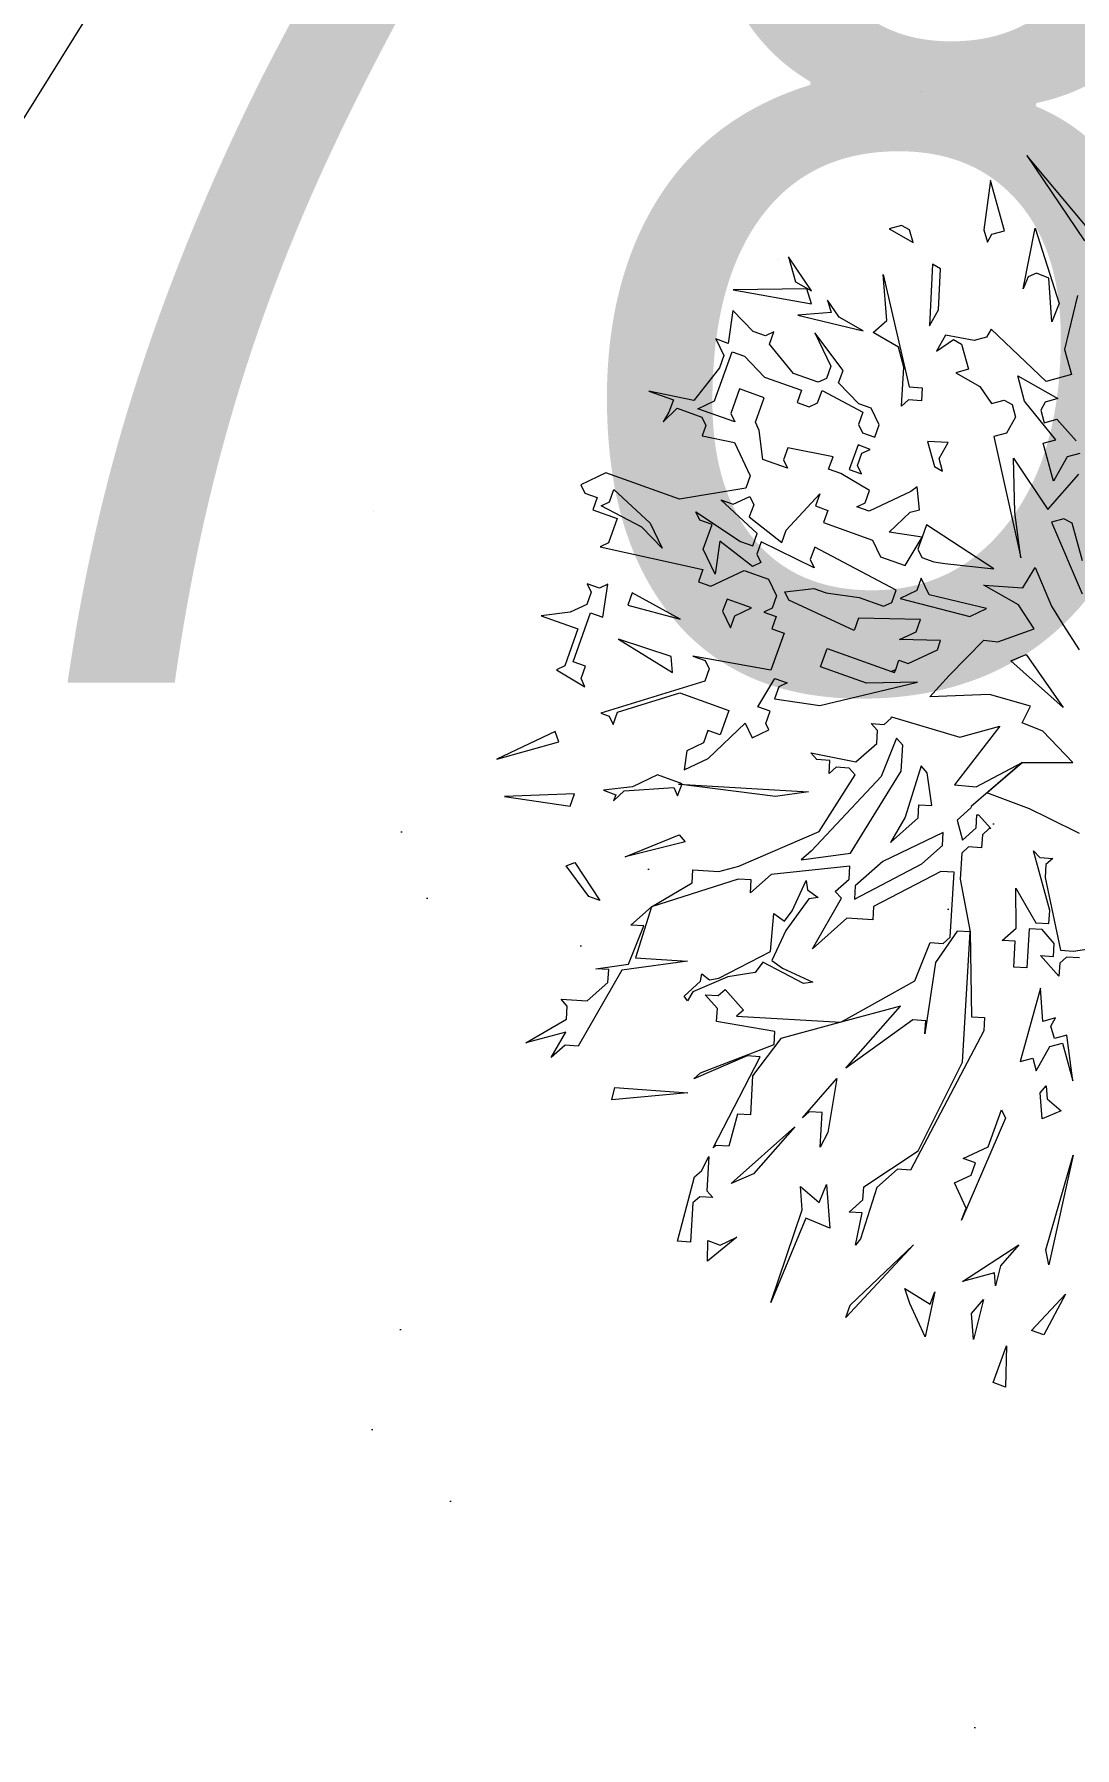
# Model space of a CAD drawing. Header units: millimetres. Extents: x -38151500 to -27467627, y -20617104 to -20349562.
# Drawn here: x -32396635 to -32395701, y -20496096 to -20494559 of the extents above; entities that cross this region are included whole.
import ezdxf
from ezdxf.xclip import XClip

# ---------------------------------------------------------------- set-up
doc = ezdxf.new("R2010")
doc.units = ezdxf.units.MM
doc.header["$MEASUREMENT"] = 0
doc.header["$XCLIPFRAME"] = 0
doc.layers.add('!!! ПОДОСНОВА', color=7, linetype='Continuous')
for name, color, linetype, lineweight in [('Новый_ГП_Ограждение_Ном._пера__152', 152, 'Continuous', 18), ('Новый_ГП_озеленение_газон_Ном._пера__74', 74, 'Continuous', 20), ('Новый_ГП_озеленение_газон_Ном._пера__94', 94, 'Continuous', 5), ('Чертеж_1_Новофедоровское_снт 28_07$0$tp_отметки_новые_Ном._пера__253', 252, 'Continuous', 18)]:
    doc.layers.add(name, color=color, linetype=linetype, lineweight=lineweight)
doc.layers.add('Новый_ГП_озеленение_кустарники_Ном._пера__10', color=7, linetype='Continuous', lineweight=5, true_color=0x616d3a)
doc.styles.add('РЎР“Р•РќР•Р\xa0РР\xa0_РЎРўРР›Р¬_1', font='arial.ttf', dxfattribs={"width": 0.75})
pattern_1 = [(37.5, (5709271.23, 0), (-24.0004694, 734.119856), [0, -579.12, 0, -647.7, 0, -619.125]), (7.5, (5709271.2, 0), (674.284925, 1075.23765), [0, -312.42, 0, -521.97, 0, -200.025]), (327.5, (5708802.6, 0), (1186.488555, 2.155777), [0, -190.5, 0, -685.8, 0, -895.35]), (317.5, (5708802.6, 0), (1145.334679, 334.393985), [0, -95.25, 0, -449.58, 0, -514.35])]

# ---------------------------------------------------------------- blocks, each defined once
blk = doc.blocks.new('Чертеж_5_1', base_point=(5709271.2, 0))
at = {"layer": 'Чертеж_1_Новофедоровское_снт 28_07$0$tp_отметки_новые_Ном._пера__253', "color": 252, "lineweight": 18, "insert": (-32398770, -20495155.1), "char_height": 999.996, "attachment_point": 7, "style": 'РЎР“Р•РќР•Р\xa0РР\xa0_РЎРўРР›Р¬_1'}
blk.add_mtext('\\A1;{\\pql;\\fArial|b0|i1|c204|p0;\\W0.750000;191.78}', dxfattribs=at)

msp = doc.modelspace()

# ---------------------------------------------------------------- hatches: boundary and pattern name
at = {"layer": 'Новый_ГП_озеленение_газон_Ном._пера__74', "linetype": 'Continuous', "lineweight": 20}
h = msp.add_hatch(dxfattribs=at)
h.set_pattern_fill('AR_SAND_0005', color=74, style=0, pattern_type=2)
h.set_pattern_definition(pattern_1)
h.paths.add_polyline_path([(-32398350.35, -20497367.72), (-32396559.02, -20498487.23), (-32385931.21, -20481480.46), (-32389482.56, -20479260.77), (-32391580.09, -20482659.05), (-32389868.85, -20483779.86)])
h = msp.add_hatch(dxfattribs=at)
h.set_pattern_fill('AR_SAND_0005', color=74, style=0, pattern_type=2)
h.set_pattern_definition(pattern_1)
h.paths.add_polyline_path([(-32399843.27, -20499759.47), (-32400546.81, -20500886.58), (-32376306.25, -20516314.19), (-32376128.16, -20516022.78), (-32367023.74, -20503608.39), (-32369114.56, -20502301.71, -0.3182453), (-32373938.91, -20505219.97, -0.0136448), (-32376453.02, -20505175.46, 0.258872), (-32380779.38, -20507125.97, -0.3493763), (-32386844.9, -20507972.13, -0.1724048), (-32392006.42, -20500598.54, -0.0780291), (-32392242.85, -20497436.84, -0.2668386), (-32389829.69, -20493744.62, -0.0041241), (-32387722.3, -20492991.46, 0.3045295), (-32386935.14, -20491985.23, -0.0082483), (-32387037.3, -20491100.93), (-32389717.06, -20489426.28), (-32395713.89, -20499021.83), (-32394834.76, -20499571.23), (-32396318.37, -20501945.51)])

# ---------------------------------------------------------------- linework, layer by layer
at = {"layer": 'Новый_ГП_Ограждение_Ном._пера__152', "color": 152, "lineweight": 18}
msp.add_lwpolyline([(-32398432.67, -20497499.61), (-32398602.33, -20497393.7), (-32390142.13, -20483839.95), (-32391852.54, -20482719.68), (-32389235.85, -20478480.27), (-32389066.19, -20478586.19), (-32391580.09, -20482659.05), (-32389868.85, -20483779.86), (-32398432.73, -20497499.7)], dxfattribs=at)
at = {"layer": 'Новый_ГП_озеленение_газон_Ном._пера__94', "color": 94, "lineweight": 5}
msp.add_lwpolyline([(-32389482.56, -20479260.77), (-32391580.09, -20482659.05), (-32389868.85, -20483779.86), (-32398350.35, -20497367.72), (-32396559.02, -20498487.23), (-32385931.21, -20481480.46)], close=True, dxfattribs=at)
at = {"layer": 'Новый_ГП_озеленение_кустарники_Ном._пера__10', "color": 77, "lineweight": 5, "true_color": 0x616d3a}
for p, q in [((-32395685.18, -20494738.12), (-32395743.9, -20494667.71)), ((-32395743.9, -20494667.71), (-32395692.3, -20494744.47)), ((-32395776.52, -20494690.2), (-32395782.5, -20494734.34)), ((-32395764.03, -20494735.29), (-32395776.52, -20494690.2)), ((-32395856.39, -20494730.53), (-32395867.67, -20494733.65)), ((-32395849.2, -20494734.6), (-32395856.39, -20494730.53)), ((-32395747.33, -20494787.33), (-32395736.68, -20494732.97)), ((-32395736.68, -20494732.97), (-32395714.89, -20494800.7)), ((-32395867.67, -20494733.65), (-32395846.07, -20494745.88)), ((-32395846.07, -20494745.88), (-32395849.2, -20494734.6)), ((-32395782.5, -20494734.34), (-32395779.38, -20494745.61)), ((-32395779.38, -20494745.61), (-32395775.31, -20494738.42)), ((-32395775.31, -20494738.42), (-32395764.03, -20494735.29)), ((-32395937.22, -20494789.33), (-32395957.86, -20494758.63)), ((-32395957.86, -20494758.63), (-32395951.62, -20494781.17)), ((-32395869.56, -20494815.67), (-32395873, -20494774.46)), ((-32395873, -20494774.46), (-32395849.64, -20494875.44)), ((-32395828.56, -20494765.3), (-32395831.42, -20494820.72)), ((-32395821.36, -20494769.38), (-32395828.56, -20494765.3)), ((-32395823.26, -20494806.32), (-32395821.36, -20494769.38)), ((-32395742.88, -20494776.51), (-32395747.33, -20494787.33)), ((-32395735.24, -20494773.34), (-32395742.88, -20494776.51)), ((-32395724.42, -20494777.79), (-32395735.24, -20494773.34)), ((-32395721.57, -20494816.93), (-32395724.42, -20494777.79)), ((-32395941.26, -20494787.41), (-32396007.35, -20494788.31)), ((-32396007.35, -20494788.31), (-32395937.3, -20494800.84)), ((-32395951.62, -20494781.17), (-32395937.22, -20494789.33)), ((-32395937.3, -20494800.84), (-32395941.26, -20494787.41)), ((-32395698.58, -20494793.43), (-32395710.26, -20494841.79)), ((-32396007.73, -20494806.8), (-32396012.03, -20494836.31)), ((-32395989.61, -20494825.67), (-32396007.73, -20494806.8)), ((-32395919.7, -20494808.75), (-32395949.45, -20494810.92)), ((-32395912.5, -20494812.83), (-32395922.82, -20494797.48)), ((-32395922.82, -20494797.48), (-32395919.7, -20494808.75)), ((-32395831.42, -20494820.72), (-32395823.26, -20494806.32)), ((-32395714.89, -20494800.7), (-32395721.57, -20494816.93)), ((-32395949.45, -20494810.92), (-32395890.91, -20494825.06)), ((-32395890.91, -20494825.06), (-32395912.5, -20494812.83)), ((-32395881.93, -20494826.67), (-32395869.56, -20494815.67)), ((-32395776, -20494823.58), (-32395780.08, -20494830.78)), ((-32395726.57, -20494870.58), (-32395776, -20494823.58)), ((-32396012.03, -20494836.31), (-32396023.05, -20494832.39)), ((-32396023.05, -20494832.39), (-32396015.96, -20494847.33)), ((-32395978.59, -20494829.59), (-32395989.61, -20494825.67)), ((-32395971.12, -20494826.05), (-32395978.59, -20494829.59)), ((-32395975.04, -20494837.07), (-32395971.12, -20494826.05)), ((-32395953.38, -20494863.41), (-32395975.04, -20494837.07)), ((-32395908.92, -20494860.62), (-32395934.13, -20494826.8)), ((-32395934.13, -20494826.8), (-32395919.94, -20494856.69)), ((-32395859.26, -20494839.72), (-32395881.93, -20494826.67)), ((-32395854.45, -20494857.58), (-32395859.26, -20494839.72)), ((-32395817.02, -20494828.87), (-32395825.17, -20494843.27)), ((-32395825.17, -20494843.27), (-32395809.82, -20494832.95)), ((-32395791.35, -20494833.9), (-32395817.02, -20494828.87)), ((-32395809.82, -20494832.95), (-32395802.62, -20494837.02)), ((-32395802.62, -20494837.02), (-32395796.38, -20494859.57)), ((-32395780.08, -20494830.78), (-32395791.35, -20494833.9)), ((-32396024.18, -20494887.87), (-32396008.48, -20494843.79)), ((-32396015.96, -20494847.33), (-32396019.88, -20494858.35)), ((-32396008.48, -20494843.79), (-32395997.46, -20494847.71)), ((-32395997.46, -20494847.71), (-32395979.35, -20494866.58)), ((-32395710.26, -20494841.79), (-32395704.02, -20494864.34)), ((-32396019.88, -20494858.35), (-32396042.68, -20494887.49)), ((-32395979.35, -20494866.58), (-32395946.29, -20494878.36)), ((-32395931.34, -20494871.26), (-32395953.38, -20494863.41)), ((-32395923.87, -20494867.71), (-32395931.34, -20494871.26)), ((-32395919.94, -20494856.69), (-32395923.87, -20494867.71)), ((-32395912.85, -20494871.64), (-32395908.92, -20494860.62)), ((-32395894.73, -20494890.51), (-32395912.85, -20494871.64)), ((-32395856.5, -20494892.61), (-32395854.45, -20494857.58)), ((-32395796.38, -20494859.57), (-32395807.65, -20494862.69)), ((-32395807.65, -20494862.69), (-32395786.06, -20494874.92)), ((-32395745.99, -20494888.1), (-32395752.24, -20494865.55)), ((-32395752.24, -20494865.55), (-32395716.24, -20494885.93)), ((-32395704.02, -20494864.34), (-32395726.57, -20494870.58)), ((-32396042.68, -20494887.49), (-32396083.21, -20494879.26)), ((-32396083.21, -20494879.26), (-32396061.17, -20494887.11)), ((-32396001.76, -20494877.22), (-32396009.61, -20494899.27)), ((-32395979.72, -20494885.07), (-32396001.76, -20494877.22)), ((-32395987.57, -20494907.12), (-32395979.72, -20494885.07)), ((-32395946.29, -20494878.36), (-32395950.21, -20494889.38)), ((-32395931.72, -20494889.75), (-32395927.79, -20494878.73)), ((-32395927.79, -20494878.73), (-32395891.18, -20494897.98)), ((-32395849.64, -20494875.44), (-32395837.96, -20494876.12)), ((-32395837.96, -20494876.12), (-32395838.64, -20494887.8)), ((-32395786.06, -20494874.92), (-32395775.74, -20494890.27)), ((-32395716.24, -20494885.93), (-32395727.52, -20494889.06)), ((-32396070.2, -20494906.66), (-32396057.62, -20494894.59)), ((-32396065.09, -20494898.13), (-32396070.2, -20494906.66)), ((-32396061.17, -20494887.11), (-32396065.09, -20494898.13)), ((-32396057.62, -20494894.59), (-32396035.58, -20494902.44)), ((-32396039.13, -20494894.96), (-32396024.18, -20494887.87)), ((-32396006.07, -20494906.74), (-32396039.13, -20494894.96)), ((-32396035.58, -20494902.44), (-32396032.03, -20494909.91)), ((-32396009.61, -20494899.27), (-32396006.07, -20494906.74)), ((-32395950.21, -20494889.38), (-32395939.19, -20494893.3)), ((-32395939.19, -20494893.3), (-32395931.72, -20494889.75)), ((-32395891.18, -20494897.98), (-32395895.11, -20494909)), ((-32395883.71, -20494894.43), (-32395894.73, -20494890.51)), ((-32395876.61, -20494909.38), (-32395883.71, -20494894.43)), ((-32395850.32, -20494887.12), (-32395856.5, -20494892.61)), ((-32395838.64, -20494887.8), (-32395850.32, -20494887.12)), ((-32395775.74, -20494890.27), (-32395764.46, -20494887.15)), ((-32395764.46, -20494887.15), (-32395757.27, -20494891.23)), ((-32395757.27, -20494891.23), (-32395754.14, -20494902.5)), ((-32395718.15, -20494922.88), (-32395745.99, -20494888.1)), ((-32395727.52, -20494889.06), (-32395731.59, -20494896.26)), ((-32395731.59, -20494896.26), (-32395728.47, -20494907.53)), ((-32396032.03, -20494909.91), (-32396035.4, -20494919.35)), ((-32395984.03, -20494914.59), (-32395987.57, -20494907.12)), ((-32395980.86, -20494940.55), (-32395984.03, -20494914.59)), ((-32395895.11, -20494909), (-32395891.56, -20494916.47)), ((-32395891.56, -20494916.47), (-32395880.54, -20494920.4)), ((-32395880.54, -20494920.4), (-32395876.61, -20494909.38)), ((-32395762.3, -20494916.9), (-32395773.57, -20494920.02)), ((-32395754.14, -20494902.5), (-32395762.3, -20494916.9)), ((-32395728.47, -20494907.53), (-32395717.2, -20494904.41)), ((-32395717.2, -20494904.41), (-32395699.68, -20494923.83)), ((-32396035.4, -20494919.35), (-32396006.44, -20494925.23)), ((-32396006.44, -20494925.23), (-32395992.25, -20494955.12)), ((-32395958.44, -20494929.91), (-32395962.36, -20494940.93)), ((-32395917.9, -20494938.14), (-32395958.44, -20494929.91)), ((-32395895.49, -20494927.5), (-32395903.34, -20494949.54)), ((-32395884.46, -20494931.42), (-32395895.49, -20494927.5)), ((-32395891.94, -20494934.97), (-32395884.46, -20494931.42)), ((-32395814.59, -20494925.31), (-32395833.06, -20494924.36)), ((-32395833.06, -20494924.36), (-32395826.82, -20494946.9)), ((-32395822.74, -20494939.71), (-32395814.59, -20494925.31)), ((-32395773.57, -20494920.02), (-32395749.55, -20495028.68)), ((-32395729.43, -20494926), (-32395718.15, -20494922.88)), ((-32395720.06, -20494959.82), (-32395729.43, -20494926)), ((-32395958.81, -20494948.4), (-32395980.86, -20494940.55)), ((-32395962.36, -20494940.93), (-32395958.81, -20494948.4)), ((-32395921.83, -20494949.16), (-32395917.9, -20494938.14)), ((-32395895.86, -20494945.99), (-32395891.94, -20494934.97)), ((-32395892.31, -20494953.46), (-32395895.86, -20494945.99)), ((-32395826.82, -20494946.9), (-32395819.62, -20494950.98)), ((-32395819.62, -20494950.98), (-32395822.74, -20494939.71)), ((-32395754.84, -20494987.66), (-32395756.05, -20494939.44)), ((-32395756.05, -20494939.44), (-32395725.09, -20494985.5)), ((-32395707.83, -20494938.23), (-32395720.06, -20494959.82)), ((-32395696.56, -20494935.11), (-32395707.83, -20494938.23)), ((-32396121.71, -20494952.48), (-32396144.12, -20494963.12)), ((-32396144.12, -20494963.12), (-32396140.58, -20494970.6)), ((-32396055.58, -20494976.03), (-32396121.71, -20494952.48)), ((-32395992.25, -20494955.12), (-32395996.18, -20494966.14)), ((-32395910.81, -20494953.08), (-32395921.83, -20494949.16)), ((-32395885.22, -20494968.41), (-32395910.81, -20494953.08)), ((-32395903.34, -20494949.54), (-32395892.31, -20494953.46)), ((-32395725.09, -20494985.5), (-32395697.51, -20494953.58)), ((-32396140.58, -20494970.6), (-32396129.56, -20494974.52)), ((-32396129.56, -20494974.52), (-32396133.48, -20494985.54)), ((-32396126.01, -20494981.99), (-32396118.54, -20494978.45)), ((-32396118.54, -20494978.45), (-32396114.61, -20494967.43)), ((-32396114.61, -20494967.43), (-32396081.93, -20494997.69)), ((-32395996.18, -20494966.14), (-32396055.58, -20494976.03)), ((-32395985.91, -20495007.05), (-32396018.6, -20494976.79)), ((-32396018.6, -20494976.79), (-32396007.58, -20494980.71)), ((-32396007.58, -20494980.71), (-32395992.63, -20494973.62)), ((-32395992.63, -20494973.62), (-32395989.08, -20494981.09)), ((-32395959.95, -20495003.88), (-32395929.68, -20494971.2)), ((-32395929.68, -20494971.2), (-32395933.6, -20494982.22)), ((-32395889.14, -20494979.43), (-32395885.22, -20494968.41)), ((-32395848.23, -20494969.16), (-32395885.6, -20494986.9)), ((-32395842.45, -20494965.2), (-32395848.23, -20494969.16)), ((-32395840.35, -20494985.77), (-32395842.45, -20494965.2)), ((-32396133.48, -20494985.54), (-32396111.44, -20494993.39)), ((-32396089.4, -20495001.24), (-32396126.01, -20494981.99)), ((-32396111.44, -20494993.39), (-32396119.29, -20495015.43)), ((-32396037.47, -20494994.9), (-32396041.02, -20494987.43)), ((-32396041.02, -20494987.43), (-32396000.86, -20495014.15)), ((-32395989.08, -20494981.09), (-32395993.01, -20494992.11)), ((-32395993.01, -20494992.11), (-32395963.87, -20495014.9)), ((-32395933.6, -20494982.22), (-32395922.58, -20494986.15)), ((-32395922.58, -20494986.15), (-32395926.51, -20494997.17)), ((-32395896.62, -20494982.98), (-32395889.14, -20494979.43)), ((-32395885.6, -20494986.9), (-32395896.62, -20494982.98)), ((-32395867.48, -20495005.77), (-32395848.61, -20494987.65)), ((-32395848.61, -20494987.65), (-32395840.35, -20494985.77)), ((-32395749.55, -20495028.68), (-32395754.84, -20494987.66)), ((-32395710.69, -20494993.65), (-32395721.97, -20494996.77)), ((-32395703.49, -20494997.72), (-32395710.69, -20494993.65)), ((-32396071.28, -20495020.11), (-32396089.4, -20495001.24)), ((-32396081.93, -20494997.69), (-32396071.28, -20495020.11)), ((-32396026.45, -20494998.83), (-32396037.47, -20494994.9)), ((-32396034.3, -20495020.87), (-32396026.45, -20494998.83)), ((-32395989.84, -20495018.07), (-32395985.91, -20495007.05)), ((-32395963.87, -20495014.9), (-32395959.95, -20495003.88)), ((-32395926.51, -20494997.17), (-32395882.43, -20495012.87)), ((-32395837.97, -20495010.07), (-32395867.48, -20495005.77)), ((-32395853.29, -20495035.66), (-32395837.97, -20495010.07)), ((-32395837.97, -20495010.07), (-32395841.89, -20495021.09)), ((-32395834.04, -20494999.05), (-32395837.97, -20495010.07)), ((-32395773.5, -20495038.63), (-32395834.04, -20494999.05)), ((-32395721.97, -20494996.77), (-32395694.29, -20495061.13)), ((-32395694.13, -20495031.55), (-32395703.49, -20494997.72)), ((-32396119.29, -20495015.43), (-32396126.76, -20495018.98)), ((-32396126.76, -20495018.98), (-32396034.67, -20495039.36)), ((-32396023.65, -20495043.29), (-32396034.3, -20495020.87)), ((-32396019.35, -20495013.77), (-32396023.65, -20495043.29)), ((-32395990.22, -20495036.57), (-32396019.35, -20495013.77)), ((-32396000.86, -20495014.15), (-32395989.84, -20495018.07)), ((-32395982.37, -20495014.53), (-32395986.29, -20495025.55)), ((-32395934.74, -20495037.7), (-32395982.37, -20495014.53)), ((-32395934.36, -20495019.21), (-32395938.28, -20495030.23)), ((-32395861.14, -20495057.7), (-32395934.36, -20495019.21)), ((-32395882.43, -20495012.87), (-32395875.33, -20495027.81)), ((-32395841.89, -20495021.09), (-32395838.34, -20495028.57)), ((-32396034.67, -20495039.36), (-32396038.6, -20495050.38)), ((-32396027.58, -20495054.31), (-32395997.69, -20495040.12)), ((-32395997.69, -20495040.12), (-32395975.65, -20495047.97)), ((-32395982.74, -20495033.02), (-32395990.22, -20495036.57)), ((-32395986.29, -20495025.55), (-32395982.74, -20495033.02)), ((-32395938.28, -20495030.23), (-32395934.74, -20495037.7)), ((-32395875.33, -20495027.81), (-32395853.29, -20495035.66)), ((-32395838.34, -20495028.57), (-32395827.32, -20495032.49)), ((-32395827.32, -20495032.49), (-32395817.49, -20495033.93)), ((-32395817.49, -20495033.93), (-32395773.5, -20495038.63)), ((-32395747.59, -20495055.71), (-32395736.47, -20495037.46)), ((-32395736.47, -20495037.46), (-32395721.98, -20495072.27)), ((-32396127.52, -20495055.97), (-32396138.54, -20495052.04)), ((-32396138.54, -20495052.04), (-32396134.99, -20495059.52)), ((-32396120.05, -20495052.42), (-32396127.52, -20495055.97)), ((-32396124.35, -20495081.93), (-32396120.05, -20495052.42)), ((-32396038.6, -20495050.38), (-32396027.58, -20495054.31)), ((-32395975.65, -20495047.97), (-32395968.55, -20495062.91)), ((-32395961.08, -20495059.36), (-32395935.11, -20495056.19)), ((-32395935.11, -20495056.19), (-32395924.09, -20495060.12)), ((-32395838.72, -20495047.06), (-32395842.65, -20495058.08)), ((-32395831.63, -20495062.01), (-32395838.72, -20495047.06)), ((-32395751.47, -20495070.93), (-32395782.64, -20495053.28)), ((-32395782.64, -20495053.28), (-32395747.59, -20495055.71)), ((-32396138.92, -20495070.54), (-32396153.86, -20495077.63)), ((-32396134.99, -20495059.52), (-32396138.92, -20495070.54)), ((-32396098, -20495060.27), (-32396101.93, -20495071.29)), ((-32396101.93, -20495071.29), (-32396055.15, -20495083.81)), ((-32396055.15, -20495083.81), (-32396098, -20495060.27)), ((-32396013.01, -20495065.7), (-32396016.94, -20495076.72)), ((-32395990.97, -20495073.55), (-32396013.01, -20495065.7)), ((-32395968.55, -20495062.91), (-32395972.48, -20495073.93)), ((-32395957.53, -20495066.84), (-32395961.08, -20495059.36)), ((-32395898.88, -20495093.93), (-32395957.53, -20495066.84)), ((-32395924.09, -20495060.12), (-32395894.58, -20495064.42)), ((-32395894.58, -20495064.42), (-32395872.54, -20495072.27)), ((-32395872.54, -20495072.27), (-32395865.07, -20495068.72)), ((-32395865.07, -20495068.72), (-32395861.14, -20495057.7)), ((-32395842.65, -20495058.08), (-32395857.59, -20495065.18)), ((-32395857.59, -20495065.18), (-32395795.02, -20495081.25)), ((-32395780.07, -20495074.16), (-32395831.63, -20495062.01)), ((-32395737.46, -20495092.33), (-32395751.47, -20495070.93)), ((-32396153.86, -20495077.63), (-32396179.83, -20495080.8)), ((-32396179.83, -20495080.8), (-32396146.77, -20495092.58)), ((-32396151.07, -20495122.09), (-32396135.37, -20495078.01)), ((-32396135.37, -20495078.01), (-32396124.35, -20495081.93)), ((-32396016.94, -20495076.72), (-32396009.84, -20495091.67)), ((-32396009.84, -20495091.67), (-32396005.92, -20495080.65)), ((-32396005.92, -20495080.65), (-32395990.97, -20495073.55)), ((-32395972.48, -20495073.93), (-32395979.95, -20495077.48)), ((-32395979.95, -20495077.48), (-32395968.93, -20495081.4)), ((-32395968.93, -20495081.4), (-32395972.85, -20495092.42)), ((-32395894.96, -20495082.91), (-32395898.88, -20495093.93)), ((-32395839.48, -20495084.05), (-32395894.96, -20495082.91)), ((-32395843.4, -20495095.07), (-32395839.48, -20495084.05)), ((-32395795.02, -20495081.25), (-32395780.07, -20495074.16)), ((-32395721.98, -20495072.27), (-32395711.84, -20495088.47)), ((-32396146.77, -20495092.58), (-32396158.54, -20495125.64)), ((-32396110.36, -20495101.79), (-32396061.9, -20495131.78)), ((-32396063.15, -20495117.32), (-32396110.36, -20495101.79)), ((-32395961.83, -20495096.35), (-32395973.61, -20495129.41)), ((-32395972.85, -20495092.42), (-32395961.83, -20495096.35)), ((-32395858.35, -20495102.16), (-32395843.4, -20495095.07)), ((-32395821.36, -20495102.92), (-32395858.35, -20495102.16)), ((-32395769.97, -20495104.16), (-32395737.46, -20495092.33)), ((-32395711.84, -20495088.47), (-32395697.22, -20495111.31)), ((-32396061.9, -20495131.78), (-32396063.15, -20495117.32)), ((-32395973.61, -20495129.41), (-32396043.66, -20495116.88)), ((-32396043.66, -20495116.88), (-32396032.64, -20495120.81)), ((-32395929.15, -20495126.62), (-32395923.26, -20495110.09)), ((-32395923.26, -20495110.09), (-32395865.4, -20495130.69)), ((-32395850.46, -20495123.6), (-32395824.3, -20495111.18)), ((-32395824.3, -20495111.18), (-32395821.36, -20495102.92)), ((-32395813.6, -20495134.23), (-32395782.53, -20495102.58)), ((-32395782.53, -20495102.58), (-32395769.97, -20495104.16)), ((-32395758.42, -20495121.09), (-32395744.72, -20495115.39)), ((-32395744.72, -20495115.39), (-32395711.44, -20495163.17)), ((-32396158.54, -20495125.64), (-32396166.01, -20495129.19)), ((-32396166.01, -20495129.19), (-32396140.43, -20495144.51)), ((-32396140.05, -20495126.02), (-32396151.07, -20495122.09)), ((-32396143.97, -20495137.04), (-32396140.05, -20495126.02)), ((-32396029.09, -20495128.28), (-32396033.01, -20495139.3)), ((-32396032.64, -20495120.81), (-32396029.09, -20495128.28)), ((-32395887.82, -20495141.34), (-32395929.15, -20495126.62)), ((-32395865.4, -20495130.69), (-32395861.67, -20495128.92)), ((-32395861.67, -20495128.92), (-32395865.4, -20495130.69)), ((-32395865.4, -20495130.69), (-32395862.65, -20495131.68)), ((-32395862.65, -20495131.68), (-32395861.67, -20495128.92)), ((-32395861.67, -20495128.92), (-32395858.72, -20495120.66)), ((-32395858.72, -20495120.66), (-32395850.46, -20495123.6)), ((-32395711.44, -20495163.17), (-32395758.42, -20495121.09)), ((-32396140.43, -20495144.51), (-32396143.97, -20495137.04)), ((-32396033.01, -20495139.3), (-32396126.11, -20495168.24)), ((-32395985.38, -20495162.47), (-32395970.06, -20495136.88)), ((-32395966.51, -20495144.36), (-32395970.44, -20495155.38)), ((-32395970.06, -20495136.88), (-32395959.04, -20495140.81)), ((-32395959.04, -20495140.81), (-32395966.51, -20495144.36)), ((-32395929.86, -20495161.29), (-32395842.09, -20495140.34)), ((-32395842.09, -20495140.34), (-32395887.82, -20495141.34)), ((-32395831.13, -20495153.44), (-32395813.6, -20495134.23)), ((-32396111.29, -20495167.3), (-32396055.43, -20495149.94)), ((-32396055.43, -20495149.94), (-32396011.35, -20495165.64)), ((-32395974.36, -20495166.4), (-32395985.38, -20495162.47)), ((-32395970.44, -20495155.38), (-32395929.86, -20495161.29)), ((-32395777.48, -20495151.52), (-32395831.13, -20495153.44)), ((-32395740.87, -20495161.81), (-32395777.48, -20495151.52)), ((-32395748.24, -20495176.79), (-32395740.87, -20495161.81)), ((-32396126.11, -20495168.24), (-32396118.76, -20495170.85)), ((-32396118.76, -20495170.85), (-32396115.21, -20495178.32)), ((-32396115.21, -20495178.32), (-32396111.29, -20495167.3)), ((-32396029.81, -20495208.74), (-32395996.78, -20495177.04)), ((-32396011.35, -20495165.64), (-32396019.2, -20495187.68)), ((-32395996.78, -20495177.04), (-32395990.57, -20495190.12)), ((-32395978.29, -20495177.42), (-32395974.36, -20495166.4)), ((-32395975.63, -20495183.02), (-32395978.29, -20495177.42)), ((-32395878.06, -20495183.74), (-32395883.56, -20495177.55)), ((-32395883.56, -20495177.55), (-32395871.88, -20495178.24)), ((-32395871.88, -20495178.24), (-32395865.7, -20495172.74)), ((-32395865.7, -20495172.74), (-32395865.38, -20495171.54)), ((-32395865.38, -20495171.54), (-32395804.1, -20495189.56)), ((-32395729.76, -20495184.41), (-32395748.24, -20495176.79)), ((-32396167.15, -20495184.67), (-32396219.46, -20495209.5)), ((-32396219.46, -20495209.5), (-32396163.99, -20495193.76)), ((-32396163.99, -20495193.76), (-32396167.15, -20495184.67)), ((-32396030.22, -20495183.76), (-32396034.15, -20495194.78)), ((-32396019.2, -20495187.68), (-32396030.22, -20495183.76)), ((-32395990.57, -20495190.12), (-32395975.63, -20495183.02)), ((-32395878.75, -20495195.41), (-32395878.06, -20495183.74)), ((-32395860.89, -20495190.6), (-32395874.63, -20495224.95)), ((-32395855.39, -20495196.79), (-32395860.89, -20495190.6)), ((-32395768.29, -20495179.92), (-32395808.97, -20495232.36)), ((-32395804.1, -20495189.56), (-32395768.29, -20495179.92)), ((-32395702.82, -20495212.33), (-32395729.76, -20495184.41)), ((-32396049.09, -20495201.87), (-32396051.6, -20495219.09)), ((-32396051.6, -20495219.09), (-32396029.81, -20495208.74)), ((-32396034.15, -20495194.78), (-32396049.09, -20495201.87)), ((-32395932.33, -20495209.84), (-32395937.83, -20495203.66)), ((-32395937.83, -20495203.66), (-32395897.3, -20495211.9)), ((-32395920.65, -20495210.53), (-32395932.33, -20495209.84)), ((-32395897.3, -20495211.9), (-32395878.75, -20495195.41)), ((-32395856.77, -20495220.14), (-32395855.39, -20495196.79)), ((-32396075.43, -20495223.54), (-32396097.85, -20495234.18)), ((-32396053.39, -20495231.39), (-32396075.43, -20495223.54)), ((-32395874.63, -20495224.95), (-32395937.14, -20495291.59)), ((-32395930.27, -20495274.42), (-32395897.98, -20495223.58)), ((-32395921.34, -20495222.21), (-32395920.65, -20495210.53)), ((-32395915.16, -20495216.71), (-32395921.34, -20495222.21)), ((-32395903.48, -20495217.4), (-32395915.16, -20495216.71)), ((-32395897.98, -20495223.58), (-32395903.48, -20495217.4)), ((-32395902.1, -20495293.65), (-32395856.77, -20495220.14)), ((-32395838.91, -20495215.33), (-32395853.33, -20495261.36)), ((-32395833.41, -20495221.52), (-32395838.91, -20495215.33)), ((-32395829.29, -20495251.06), (-32395833.41, -20495221.52)), ((-32395748.27, -20495212.42), (-32395793.93, -20495251.91)), ((-32395789.5, -20495234.28), (-32395748.27, -20495212.42)), ((-32395779.88, -20495239.76), (-32395748.27, -20495212.42)), ((-32395748.27, -20495212.42), (-32395702.82, -20495212.33)), ((-32396149.78, -20495240.52), (-32396212.74, -20495242.94)), ((-32396153.71, -20495251.54), (-32396149.78, -20495240.52)), ((-32396097.85, -20495234.18), (-32396123.82, -20495237.35)), ((-32396123.82, -20495237.35), (-32396112.8, -20495241.28)), ((-32396114.76, -20495246.79), (-32396105.33, -20495237.73)), ((-32396105.33, -20495237.73), (-32396060.87, -20495234.94)), ((-32396060.87, -20495234.94), (-32396057.32, -20495242.41)), ((-32396057.32, -20495242.41), (-32396053.39, -20495231.39)), ((-32395969.43, -20495242.82), (-32396056.67, -20495231.84)), ((-32396056.67, -20495231.84), (-32395939.89, -20495238.7)), ((-32395939.89, -20495238.7), (-32395969.43, -20495242.82)), ((-32395808.97, -20495232.36), (-32395789.5, -20495234.28)), ((-32395741.63, -20495254.01), (-32395779.88, -20495239.76)), ((-32396212.74, -20495242.94), (-32396153.71, -20495251.54)), ((-32396112.8, -20495241.28), (-32396114.76, -20495246.79)), ((-32395841.65, -20495262.05), (-32395840.96, -20495250.37)), ((-32395840.96, -20495250.37), (-32395829.29, -20495251.06)), ((-32395794.25, -20495253.11), (-32395806.61, -20495264.11)), ((-32395793.93, -20495251.91), (-32395794.25, -20495253.11)), ((-32395724.59, -20495262.23), (-32395741.63, -20495254.01)), ((-32395853.33, -20495261.36), (-32395866.38, -20495284.03)), ((-32395866.38, -20495284.03), (-32395841.65, -20495262.05)), ((-32395806.61, -20495264.11), (-32395801.8, -20495281.97)), ((-32395801.8, -20495281.97), (-32395789.44, -20495270.97)), ((-32395789.44, -20495270.97), (-32395788.75, -20495259.3)), ((-32395788.75, -20495259.3), (-32395787.29, -20495259.38)), ((-32395787.29, -20495259.38), (-32395776.3, -20495271.75)), ((-32395696.68, -20495276.14), (-32395724.59, -20495262.23)), ((-32396104.29, -20495297.03), (-32396055.85, -20495277.26)), ((-32396050.46, -20495283.54), (-32396104.29, -20495297.03)), ((-32396055.85, -20495277.26), (-32396050.46, -20495283.54)), ((-32396002.4, -20495305.34), (-32395930.27, -20495274.42)), ((-32395818.98, -20495275.1), (-32395873.25, -20495301.21)), ((-32395838.21, -20495303.27), (-32395819.67, -20495286.78)), ((-32395819.67, -20495286.78), (-32395818.98, -20495275.1)), ((-32395783.94, -20495277.16), (-32395784.63, -20495288.84)), ((-32395777.76, -20495271.66), (-32395783.94, -20495277.16)), ((-32395776.3, -20495271.75), (-32395777.76, -20495271.66)), ((-32396157.28, -20495305.2), (-32396149.64, -20495302.02)), ((-32396149.64, -20495302.02), (-32396127, -20495336.12)), ((-32395937.14, -20495291.59), (-32395946.41, -20495299.84)), ((-32395946.41, -20495299.84), (-32395902.1, -20495293.65)), ((-32395873.25, -20495301.21), (-32395897.98, -20495323.19)), ((-32395802.49, -20495293.65), (-32395803.86, -20495317)), ((-32395796.31, -20495288.15), (-32395802.49, -20495293.65)), ((-32395784.63, -20495288.84), (-32395796.31, -20495288.15)), ((-32395723.49, -20495345.16), (-32395737.92, -20495291.58)), ((-32395737.92, -20495291.58), (-32395732.42, -20495297.76)), ((-32395732.42, -20495297.76), (-32395720.74, -20495298.45)), ((-32395720.74, -20495298.45), (-32395726.92, -20495303.94)), ((-32396136.93, -20495332.57), (-32396157.28, -20495305.2)), ((-32396003.08, -20495317.02), (-32396080.71, -20495341.75)), ((-32396044.3, -20495320.45), (-32396043.61, -20495308.78)), ((-32396043.61, -20495308.78), (-32396020.26, -20495310.15)), ((-32396020.26, -20495310.15), (-32396002.4, -20495305.34)), ((-32395991.4, -20495317.7), (-32396003.08, -20495317.02)), ((-32395973.54, -20495312.89), (-32395992.09, -20495329.38)), ((-32395902.79, -20495305.33), (-32395973.54, -20495312.89)), ((-32395915.84, -20495328), (-32395903.47, -20495317.01)), ((-32395903.47, -20495317.01), (-32395902.79, -20495305.33)), ((-32395898.66, -20495334.87), (-32395838.21, -20495303.27)), ((-32395821.04, -20495310.13), (-32395881.49, -20495341.74)), ((-32395809.36, -20495310.82), (-32395821.04, -20495310.13)), ((-32395812.79, -20495369.21), (-32395809.36, -20495310.82)), ((-32395803.86, -20495317), (-32395794.93, -20495364.4)), ((-32395726.92, -20495303.94), (-32395727.61, -20495315.62)), ((-32395727.61, -20495315.62), (-32395713.87, -20495380.88)), ((-32396127, -20495336.12), (-32396136.93, -20495332.57)), ((-32396080.71, -20495341.75), (-32396044.3, -20495320.45)), ((-32395992.09, -20495329.38), (-32395991.4, -20495317.7)), ((-32395954.56, -20495345.43), (-32395942.07, -20495318.35)), ((-32395942.07, -20495318.35), (-32395940.79, -20495326.52)), ((-32395940.79, -20495326.52), (-32395931.33, -20495333.41)), ((-32395910.34, -20495334.18), (-32395915.84, -20495328)), ((-32395897.98, -20495323.19), (-32395898.66, -20495334.87)), ((-32395753.99, -20495325.14), (-32395735.85, -20495356.15)), ((-32395753.71, -20495360.96), (-32395753.99, -20495325.14)), ((-32396099.25, -20495358.24), (-32396080.71, -20495341.75)), ((-32396080.71, -20495341.75), (-32396095.13, -20495387.78)), ((-32395973.94, -20495381.97), (-32395970.91, -20495348)), ((-32395970.91, -20495348), (-32395961.45, -20495354.89)), ((-32395961.45, -20495354.89), (-32395954.56, -20495345.43)), ((-32395939.5, -20495334.69), (-32395960.17, -20495363.06)), ((-32395931.33, -20495333.41), (-32395939.5, -20495334.69)), ((-32395936.44, -20495379.53), (-32395910.34, -20495334.18)), ((-32395881.49, -20495341.74), (-32395882.17, -20495353.42)), ((-32395724.17, -20495356.84), (-32395723.49, -20495345.16)), ((-32396101.31, -20495393.28), (-32396087.58, -20495358.93)), ((-32396087.58, -20495358.93), (-32396099.25, -20495358.24)), ((-32395960.17, -20495363.06), (-32395972.66, -20495390.14)), ((-32395905.53, -20495352.04), (-32395936.44, -20495379.53)), ((-32395882.17, -20495353.42), (-32395905.53, -20495352.04)), ((-32395766.08, -20495371.96), (-32395753.71, -20495360.96)), ((-32395742.03, -20495361.65), (-32395744.09, -20495396.69)), ((-32395730.35, -20495362.34), (-32395742.03, -20495361.65)), ((-32395735.85, -20495356.15), (-32395724.17, -20495356.84)), ((-32395719.36, -20495374.7), (-32395730.35, -20495362.34)), ((-32395844.39, -20495408.37), (-32395830.65, -20495374.02)), ((-32395830.65, -20495374.02), (-32395818.97, -20495374.71)), ((-32395806.61, -20495363.72), (-32395825.84, -20495391.88)), ((-32395818.97, -20495374.71), (-32395812.79, -20495369.21)), ((-32395794.93, -20495364.4), (-32395806.61, -20495363.72)), ((-32395801.79, -20495481.19), (-32395794.93, -20495364.4)), ((-32395794.93, -20495364.4), (-32395793.55, -20495440.65)), ((-32395754.4, -20495372.64), (-32395766.08, -20495371.96)), ((-32395755.77, -20495396), (-32395754.4, -20495372.64)), ((-32395720.05, -20495386.38), (-32395719.36, -20495374.7)), ((-32396130.85, -20495397.4), (-32396101.31, -20495393.28)), ((-32396048.42, -20495390.52), (-32396107.49, -20495398.77)), ((-32396095.13, -20495387.78), (-32396048.42, -20495390.52)), ((-32396020.4, -20495406.02), (-32395973.94, -20495381.97)), ((-32395980.83, -20495391.43), (-32395987.72, -20495400.88)), ((-32395944.29, -20495410.8), (-32395980.83, -20495391.43)), ((-32395972.66, -20495390.14), (-32395963.2, -20495397.03)), ((-32395825.84, -20495391.88), (-32395835.45, -20495455.77)), ((-32395715.24, -20495404.24), (-32395731.73, -20495385.69)), ((-32395731.73, -20495385.69), (-32395720.05, -20495386.38)), ((-32395714.55, -20495392.56), (-32395715.24, -20495404.24)), ((-32395708.37, -20495387.07), (-32395714.55, -20495392.56)), ((-32395713.87, -20495380.88), (-32395702.19, -20495381.57)), ((-32395696.69, -20495387.75), (-32395708.37, -20495387.07)), ((-32395702.19, -20495381.57), (-32395684.46, -20495379.1)), ((-32396107.49, -20495398.77), (-32396146.65, -20495466.78)), ((-32396138.41, -20495426.25), (-32396119.86, -20495409.76)), ((-32396119.17, -20495398.09), (-32396130.85, -20495397.4)), ((-32396119.86, -20495409.76), (-32396119.17, -20495398.09)), ((-32396051.32, -20495422), (-32396036.75, -20495408.59)), ((-32396012.23, -20495404.73), (-32396043.64, -20495418.04)), ((-32396036.75, -20495408.59), (-32396035.67, -20495402.14)), ((-32396035.67, -20495402.14), (-32396028.58, -20495407.3)), ((-32396028.58, -20495407.3), (-32396020.4, -20495406.02)), ((-32395987.72, -20495400.88), (-32396012.23, -20495404.73)), ((-32395963.2, -20495397.03), (-32395936.12, -20495409.52)), ((-32395936.12, -20495409.52), (-32395944.29, -20495410.8)), ((-32395911.02, -20495445.47), (-32395844.39, -20495408.37)), ((-32395744.09, -20495396.69), (-32395755.77, -20495396)), ((-32396156.27, -20495431.06), (-32396161.76, -20495424.88)), ((-32396161.76, -20495424.88), (-32396138.41, -20495426.25)), ((-32396048.39, -20495426.37), (-32396051.32, -20495422)), ((-32396043.64, -20495418.04), (-32396048.39, -20495426.37)), ((-32396021.62, -20495433.11), (-32396032.61, -20495420.75)), ((-32396032.61, -20495420.75), (-32396020.94, -20495421.44)), ((-32396020.94, -20495421.44), (-32396014.75, -20495415.94)), ((-32396014.75, -20495415.94), (-32395998.27, -20495434.49)), ((-32395731.82, -20495415.01), (-32395750.03, -20495480.75)), ((-32395729.65, -20495444.76), (-32395731.82, -20495415.01)), ((-32396156.95, -20495442.74), (-32396156.27, -20495431.06)), ((-32396022.31, -20495444.79), (-32396021.62, -20495433.11)), ((-32395998.27, -20495434.49), (-32396004.45, -20495439.98)), ((-32396004.45, -20495439.98), (-32395911.02, -20495445.47)), ((-32395857.44, -20495431.04), (-32395911.02, -20495445.47)), ((-32395906.28, -20495486.77), (-32395857.44, -20495431.04)), ((-32396193.36, -20495464.04), (-32396156.95, -20495442.74)), ((-32396157.64, -20495454.42), (-32396193.36, -20495464.04)), ((-32396170.69, -20495477.09), (-32396157.64, -20495454.42)), ((-32395970.1, -20495453.72), (-32396022.31, -20495444.79)), ((-32395970.78, -20495465.4), (-32395970.1, -20495453.72)), ((-32395911.02, -20495445.47), (-32395964.6, -20495459.9)), ((-32395846.45, -20495443.41), (-32395906.28, -20495486.77)), ((-32395782.56, -20495453.02), (-32395848.5, -20495578.05)), ((-32395834.77, -20495444.09), (-32395846.45, -20495443.41)), ((-32395835.45, -20495455.77), (-32395834.77, -20495444.09)), ((-32395793.55, -20495440.65), (-32395781.87, -20495441.34)), ((-32395781.87, -20495441.34), (-32395782.56, -20495453.02)), ((-32395718.37, -20495441.64), (-32395729.65, -20495444.76)), ((-32395722.45, -20495448.84), (-32395718.37, -20495441.64)), ((-32395719.33, -20495460.11), (-32395722.45, -20495448.84)), ((-32396158.33, -20495466.1), (-32396170.69, -20495477.09)), ((-32396146.65, -20495466.78), (-32396158.33, -20495466.1)), ((-32396036.73, -20495490.82), (-32395970.78, -20495465.4)), ((-32395964.6, -20495459.9), (-32395990.02, -20495493.56)), ((-32395735.63, -20495488.9), (-32395723.4, -20495467.31)), ((-32395723.4, -20495467.31), (-32395712.13, -20495464.19)), ((-32395708.05, -20495456.99), (-32395719.33, -20495460.11)), ((-32395712.13, -20495464.19), (-32395702.76, -20495498.01)), ((-32395702.76, -20495498.01), (-32395708.05, -20495456.99)), ((-32395994.83, -20495475.7), (-32396042.91, -20495496.32)), ((-32396025.46, -20495558.28), (-32395983.15, -20495476.39)), ((-32395983.15, -20495476.39), (-32395994.83, -20495475.7)), ((-32395841.63, -20495560.88), (-32395801.79, -20495481.19)), ((-32395750.03, -20495480.75), (-32395738.75, -20495477.63)), ((-32395738.75, -20495477.63), (-32395735.63, -20495488.9)), ((-32396042.91, -20495496.32), (-32396036.73, -20495490.82)), ((-32395990.02, -20495493.56), (-32395992.08, -20495528.6)), ((-32395945.36, -20495531.34), (-32395914.43, -20495496.05)), ((-32395914.43, -20495496.05), (-32395922.69, -20495544.4)), ((-32396116.26, -20495515.19), (-32396113.67, -20495503.88)), ((-32396048.27, -20495508.81), (-32396116.26, -20495515.19)), ((-32396113.67, -20495503.88), (-32396048.27, -20495508.81)), ((-32395732.09, -20495508.78), (-32395726.68, -20495502.52)), ((-32395730.36, -20495532.12), (-32395732.09, -20495508.78)), ((-32395726.68, -20495502.52), (-32395725.82, -20495514.18)), ((-32395725.82, -20495514.18), (-32395713.29, -20495524.99)), ((-32396003.75, -20495527.91), (-32396011.31, -20495556.77)), ((-32395992.08, -20495528.6), (-32396003.75, -20495527.91)), ((-32395939.18, -20495525.85), (-32395945.36, -20495531.34)), ((-32395927.5, -20495526.53), (-32395939.18, -20495525.85)), ((-32395929.33, -20495557.68), (-32395927.5, -20495526.53)), ((-32395763.14, -20495531.64), (-32395802.5, -20495623.14)), ((-32395778.6, -20495557.14), (-32395766.65, -20495524.15)), ((-32395766.65, -20495524.15), (-32395763.14, -20495531.64)), ((-32395713.29, -20495524.99), (-32395730.36, -20495532.12)), ((-32396009.16, -20495590), (-32395952.3, -20495539.26)), ((-32395952.3, -20495539.26), (-32395989.32, -20495581.5)), ((-32395922.69, -20495544.4), (-32395929.33, -20495557.68)), ((-32396022.99, -20495556.08), (-32396025.46, -20495558.28)), ((-32396011.31, -20495556.77), (-32396022.99, -20495556.08)), ((-32395890.4, -20495593.17), (-32395841.63, -20495560.88)), ((-32395801.07, -20495567.67), (-32395778.6, -20495557.14)), ((-32396042.22, -20495584.25), (-32396036.04, -20495578.75)), ((-32396036.04, -20495578.75), (-32396029.43, -20495565.96)), ((-32396029.43, -20495565.96), (-32396031.23, -20495596.61)), ((-32395860.18, -20495577.37), (-32395878.72, -20495593.85)), ((-32395848.5, -20495578.05), (-32395860.18, -20495577.37)), ((-32395790.07, -20495571.65), (-32395801.07, -20495567.67)), ((-32395794.06, -20495582.65), (-32395790.07, -20495571.65)), ((-32395727, -20495649.72), (-32395702.49, -20495564.58)), ((-32395702.49, -20495564.58), (-32395724.16, -20495663.2)), ((-32396057.33, -20495641.95), (-32396042.22, -20495584.25)), ((-32395989.32, -20495581.5), (-32396009.16, -20495590)), ((-32395945.61, -20495613.64), (-32395947.13, -20495592.77)), ((-32395947.13, -20495592.77), (-32395930.34, -20495607.29)), ((-32395930.34, -20495607.29), (-32395923.65, -20495591.06)), ((-32395923.65, -20495591.06), (-32395920.8, -20495630.2)), ((-32395878.72, -20495593.85), (-32395893.15, -20495639.88)), ((-32395891.09, -20495604.85), (-32395890.4, -20495593.17)), ((-32395809.04, -20495589.67), (-32395794.06, -20495582.65)), ((-32395798.52, -20495612.14), (-32395809.04, -20495589.67)), ((-32396043.59, -20495607.6), (-32396045.65, -20495642.64)), ((-32396037.41, -20495602.11), (-32396043.59, -20495607.6)), ((-32396025.73, -20495602.79), (-32396037.41, -20495602.11)), ((-32396031.23, -20495596.61), (-32396025.73, -20495602.79)), ((-32395903.45, -20495615.84), (-32395891.09, -20495604.85)), ((-32395973.64, -20495696.99), (-32395945.61, -20495613.64)), ((-32395942.43, -20495621.28), (-32395973.64, -20495696.99)), ((-32395920.8, -20495630.2), (-32395942.43, -20495621.28)), ((-32395891.77, -20495616.52), (-32395903.45, -20495615.84)), ((-32395897.66, -20495645.48), (-32395891.77, -20495616.52)), ((-32395802.5, -20495623.14), (-32395798.52, -20495612.14)), ((-32396004.14, -20495638.38), (-32396030.6, -20495659.9)), ((-32396019.12, -20495645.39), (-32396004.14, -20495638.38)), ((-32395893.15, -20495639.88), (-32395897.66, -20495645.48)), ((-32396045.65, -20495642.64), (-32396057.33, -20495641.95)), ((-32396030.6, -20495659.9), (-32396030.12, -20495641.41)), ((-32396030.12, -20495641.41), (-32396019.12, -20495645.39)), ((-32395845.59, -20495645.24), (-32395906.48, -20495710.29)), ((-32395902.49, -20495699.29), (-32395845.59, -20495645.24)), ((-32395801.66, -20495678.16), (-32395751.32, -20495645.11)), ((-32395751.32, -20495645.11), (-32395767.53, -20495663.9)), ((-32395724.16, -20495663.2), (-32395727, -20495649.72)), ((-32395772.93, -20495670.17), (-32395801.66, -20495678.16)), ((-32395772.07, -20495681.83), (-32395772.93, -20495670.17)), ((-32395767.53, -20495663.9), (-32395772.07, -20495681.83)), ((-32395849.14, -20495697.83), (-32395853.47, -20495684.48)), ((-32395853.47, -20495684.48), (-32395830.65, -20495698.31)), ((-32395906.48, -20495710.29), (-32395902.49, -20495699.29)), ((-32395835.11, -20495727.8), (-32395849.14, -20495697.83)), ((-32395826.66, -20495687.31), (-32395835.11, -20495727.8)), ((-32395830.65, -20495698.31), (-32395826.66, -20495687.31)), ((-32395793.67, -20495706.89), (-32395782.87, -20495694.36)), ((-32395782.87, -20495694.36), (-32395791.95, -20495730.23)), ((-32395739.89, -20495722.01), (-32395709.45, -20495689.48)), ((-32395709.45, -20495689.48), (-32395728.9, -20495725.99)), ((-32395791.95, -20495730.23), (-32395793.67, -20495706.89)), ((-32395728.9, -20495725.99), (-32395739.89, -20495722.01)), ((-32395774.28, -20495768.77), (-32395762.33, -20495735.77)), ((-32395762.33, -20495735.77), (-32395763.28, -20495772.75)), ((-32395763.28, -20495772.75), (-32395774.28, -20495768.77))]:
    msp.add_line(p, q, dxfattribs=at)

# ---------------------------------------------------------------- block references
at = {"layer": '!!! ПОДОСНОВА', "color": 252, "lineweight": 40}
ref = msp.add_blockref('Чертеж_5_1', (5709271.23, 0), dxfattribs=at)
XClip(ref).set_block_clipping_path([(-32447502.6966846101, -20418838.4532491304), (-32447502.6966846101, -20510095.8116091713), (-32424922.1270352304, -20510095.8116091713), (-32419528.9893509001, -20521215.6831232607), (-32334163.1257211715, -20521215.6831232607), (-32334163.1257211715, -20418721.7424019799)])

doc.saveas('drawing.dxf')
